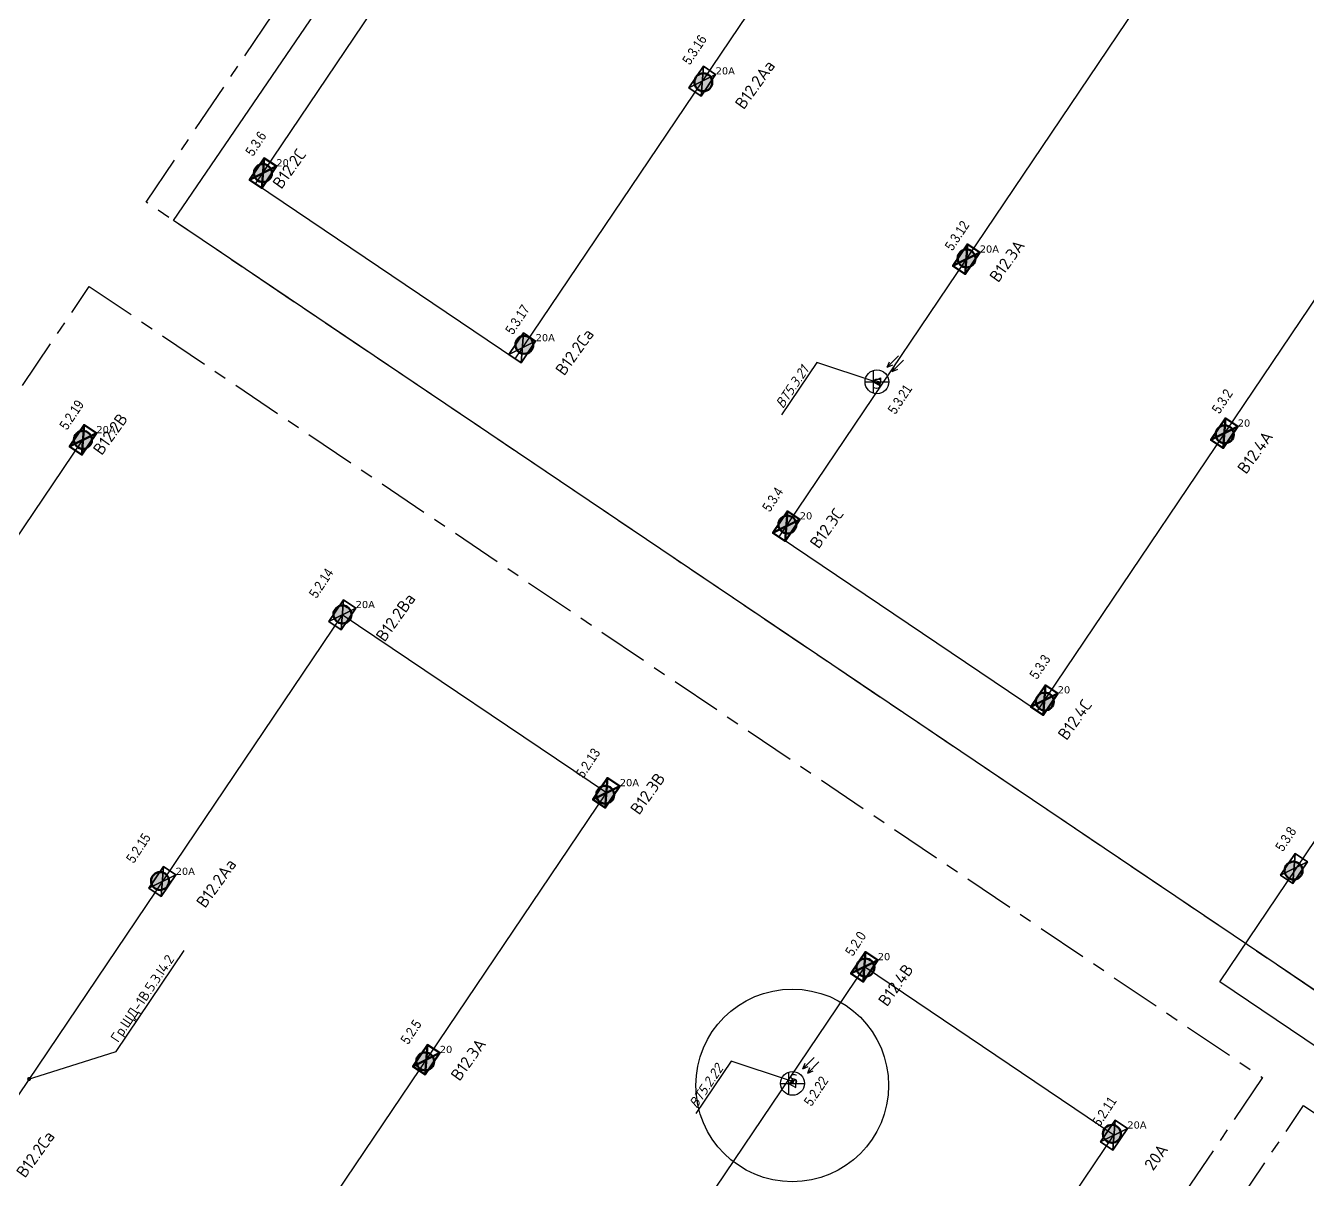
# Model space of a CAD drawing. Header units: millimetres. Extents: x -243740 to 150609, y -473655 to -165121.
# Drawn here: x 51997 to 84253, y -277976 to -248938 of the extents above; entities that cross this region are included whole.
import ezdxf
from ezdxf import colors
from ezdxf.entities.mleader import LeaderData, LeaderLine
from ezdxf.enums import TextEntityAlignment as Align
from ezdxf.math import Vec2, Vec3

# ---------------------------------------------------------------- set-up
doc = ezdxf.new("R2010")
doc.units = ezdxf.units.MM
doc.linetypes.add('Линия сетки', pattern=[22.225, 12.7, -3.175, 3.175, -3.175])
for name, color, linetype, lineweight in [('0_Авт.', 255, 'Continuous', 5), ('_освещение_dali', 3, 'Continuous', 50), ('DALLI', 6, 'TRAY', 30), ('Аварийное_овещение', 1, 'Continuous', 30), ('Светильники аварийные', 1, 'Continuous', 40)]:
    doc.layers.add(name, color=color, linetype=linetype, lineweight=lineweight)
doc.layers.add('_Гр.ЩД-1В.5.3.I4.2', color=6, linetype='Continuous')
doc.layers.add('_Гр.ЩД-1В.5.3.I4.3', color=6, linetype='Continuous')
doc.layers.add('сВЕтильники', color=7, linetype='Continuous', lineweight=40, true_color=0x600080)
doc.styles.add('ELine', font='txt.shx')
doc.styles.add('ISOCPEUR', font='isocpeur.ttf')
doc.styles.add('ISOCPEUR_1', font='isocpeur.ttf', dxfattribs={"height": 200})
doc.styles.get("Standard").update_dxf_attribs({"font": 'ARIALN.TTF'})
doc.styles.add('TableTextStyle', font='')
doc.styles.add('Шрифт - 200', font='', dxfattribs={"height": 200})
doc.styles.get('TableTextStyle').set_extended_font_data('VERDANA.TTF')
doc.styles.get('Шрифт - 200').set_extended_font_data('GOST Common', italic=True)
doc.linetypes.add('TRAY', pattern='A,12.119257,["_",ELine,S=4.5,R=90,X=0,Y=-1.555839],0.750382,["_",ELine,S=4.5,R=0,X=0,Y=-0.805849],1.314849,["_",ELine,S=4.5,R=0,X=0,Y=-0.805849],2.250029,["_",ELine,S=4.5,R=90,X=0,Y=-1.555839],13.565483', length=30)
doc.linetypes.add('Truba', pattern='A,3e-05,[4,MSH_7,S=1,R=0,X=0,Y=0],-3.022072', length=3.022102)
doc.linetypes.add('Проводка в лотке', pattern='A,7.5,[130,ltypeshp.shx,S=0.5,R=0,X=0,Y=0],1,[130,ltypeshp.shx,S=1,R=90,X=0,Y=-0.5],1,[130,ltypeshp.shx,S=0.5,R=0,X=0,Y=0],7.5', length=17)

# ---------------------------------------------------------------- blocks, each defined once
blk = doc.blocks.new('A$C0249faeb')
at = {"layer": 'DALLI', "color": 0, "linetype": 'Линия сетки', "lineweight": -3, "ltscale": 100}
for points in [[(-41895, 22211), (-58492, -2396), (-88015, 17518), (-71418, 42125)], [(-59923, -4517), (-76521, -29124), (-106044, -9211), (-89446, 15396)], [(-32903, -22743), (-49501, -47350), (-75483, -29824), (-58886, -5217)]]:
    blk.add_lwpolyline(points, close=True, dxfattribs=at)
blk = doc.blocks.new('A$C85fa3c5e')
at = {"layer": '0_Авт.', "color": 6, "lineweight": 25, "ltscale": 100}
for points in [[(5.42, 6.5), (2.59, 3.68), (3.15, 5.07)], [(5.42, 6.5), (2.59, 3.68), (3.98, 4.24)], [(6.66, 5.43), (3.83, 2.6), (4.39, 3.99)], [(6.66, 5.43), (3.83, 2.6), (5.22, 3.16)], [(-3, 0), (3, 0)], [(-0.97, 2.84), (-0.98, -2.84)], [(-0.98, 0), (0.85, 1), (0.85, -0.01)], [(-0.98, 0), (0.84, -1.02), (0.85, -0.01)]]:
    blk.add_lwpolyline(points, dxfattribs=at)
blk.add_circle((0, 0), 3, dxfattribs=at)
blk = doc.blocks.new('_Dot')
at = {"color": 0, "linetype": 'ByBlock', "lineweight": -2}
blk.add_line((-0.5, 0), (-1, 0), dxfattribs=at)
at = {"color": 0, "linetype": 'ByBlock', "const_width": 0.5}
blk.add_lwpolyline([(-0.25, 0, 1), (0.25, 0, 1)], format="xyb", close=True, dxfattribs=at)
blk = doc.blocks.new('26494_2_0')
mesh = blk.add_polyface()
corners = [(0.186, 0.329, -0.215), (0.186, -0.329), (0.186, -0.329, -0.215), (0.186, -0.329), (0.186, 0.329, -0.215), (0.186, 0.329), (0.186, -0.329, -0.215), (-0.186, -0.329), (-0.186, -0.329, -0.215), (-0.186, -0.329), (0.186, -0.329, -0.215), (0.186, -0.329), (-0.186, -0.329, -0.215), (-0.186, 0.329), (-0.186, 0.329, -0.215), (-0.186, 0.329), (-0.186, -0.329, -0.215), (-0.186, -0.329), (-0.186, 0.329, -0.215), (0.186, 0.329), (0.186, 0.329, -0.215), (0.186, 0.329), (-0.186, 0.329, -0.215), (-0.186, 0.329), (0.186, 0.329), (-0.186, -0.329), (0.186, -0.329), (-0.186, -0.329), (0.186, 0.329), (-0.186, 0.329), (-0.186, 0.329, -0.215), (0.186, -0.329, -0.215), (-0.186, -0.329, -0.215), (0.186, -0.329, -0.215), (-0.186, 0.329, -0.215), (0.186, 0.329, -0.215)]
mesh.append_faces([[corners[k] for k in face] for face in [(0, 1, 2), (3, 4, 5), (6, 7, 8), (9, 10, 11), (12, 13, 14), (15, 16, 17), (18, 19, 20), (21, 22, 23), (24, 25, 26), (27, 28, 29), (30, 31, 32), (33, 34, 35)]])
blk = doc.blocks.new('26549_2_0')
mesh = blk.add_polyface()
corners = [(0.186, 0.329, -0.215), (0.186, -0.329), (0.186, -0.329, -0.215), (0.186, -0.329), (0.186, 0.329, -0.215), (0.186, 0.329), (0.186, -0.329, -0.215), (-0.186, -0.329), (-0.186, -0.329, -0.215), (-0.186, -0.329), (0.186, -0.329, -0.215), (0.186, -0.329), (-0.186, -0.329, -0.215), (-0.186, 0.329), (-0.186, 0.329, -0.215), (-0.186, 0.329), (-0.186, -0.329, -0.215), (-0.186, -0.329), (-0.186, 0.329, -0.215), (0.186, 0.329), (0.186, 0.329, -0.215), (0.186, 0.329), (-0.186, 0.329, -0.215), (-0.186, 0.329), (0.186, 0.329), (-0.186, -0.329), (0.186, -0.329), (-0.186, -0.329), (0.186, 0.329), (-0.186, 0.329), (-0.186, 0.329, -0.215), (0.186, -0.329, -0.215), (-0.186, -0.329, -0.215), (0.186, -0.329, -0.215), (-0.186, 0.329, -0.215), (0.186, 0.329, -0.215)]
mesh.append_faces([[corners[k] for k in face] for face in [(0, 1, 2), (3, 4, 5), (6, 7, 8), (9, 10, 11), (12, 13, 14), (15, 16, 17), (18, 19, 20), (21, 22, 23), (24, 25, 26), (27, 28, 29), (30, 31, 32), (33, 34, 35)]])
blk = doc.blocks.new('dgdg')
at = {"layer": 'Аварийное_овещение', "lineweight": 40, "xscale": 1000, "yscale": 1000, "zscale": 1000, "rotation": 325.9999999999997}
for name, p in [('26494_2_0', (303664, 147102, 3151)), ('26494_2_0', (299134, 140387, 3151)), ('26494_2_0', (294605, 133671, 3151)), ('26494_2_0', (318555, 127287, 3151)), ('26494_2_0', (290075, 126956, 3151)), ('26549_2_0', (314026, 120572, 3151))]:
    blk.add_blockref(name, p, dxfattribs=at)
at = {"layer": 'сВЕтильники', "lineweight": 40, "xscale": 1000, "yscale": 1000, "zscale": 1000, "rotation": 325.9999999999997}
for name, p in [('26494_2_0', (292608, 144789, 3151)), ('26549_2_0', (310311, 142618, 3151)), ('26549_2_0', (288079, 138073, 3151)), ('26494_2_0', (316803, 138239, 3151)), ('26494_2_0', (305781, 135903, 3151)), ('26494_2_0', (312274, 131524, 3151)), ('26549_2_0', (301252, 129188, 3151)), ('26494_2_0', (307744, 124809, 3151)), ('26494_2_0', (296722, 122473, 3151))]:
    blk.add_blockref(name, p, dxfattribs=at)
at = {"layer": 'Аварийное_овещение', "style": 'ISOCPEUR_1'}
blk.add_text('20А', height=300, rotation=54.2972, dxfattribs=at).set_placement((315009, 119659))
at = {"layer": 'сВЕтильники', "style": 'ISOCPEUR_1'}
for s, p in [('В12.2С', (293072, 144364, 21000)), ('В12.3А', (311113, 142012, 21000)), ('В12.2В', (288553, 137665, 21000)), ('В12.4А', (317352, 137189, 21000)), ('В12.3С', (306594, 135312, 21000)), ('В12.4С', (312833, 130490, 21000)), ('В12.3В', (302075, 128613, 21000)), ('В12.4В', (308314, 123790, 21000)), ('В12.3А', (297556, 121913, 21000))]:
    blk.add_text(s, height=300, rotation=54.2972, dxfattribs=at).set_placement(p)
at = {"layer": 'Светильники аварийные', "style": 'ISOCPEUR_1'}
for s, p in [('В12.2Аа', (304709, 146367)), ('В12.2Са', (300190, 139667)), ('В12.2Ва', (295671, 132968)), ('В12.2Аа', (291152, 126268)), ('В12.2Са', (286621, 119476))]:
    blk.add_text(s, height=300, rotation=54.2972, dxfattribs=at).set_placement(p)
blk = doc.blocks.new('A$Cab2378fa')
at = {"lineweight": 25}
h = blk.add_hatch(color=0, dxfattribs=at)
h.paths.add_polyline_path([(162, -157, 0.442338), (148, 178), (0, 0)])
h.paths.add_polyline_path([(-142, -170), (0, 0), (-163, 158, 0.430096)])
at = {"lineweight": 25, "true_color": 0xfff5f5}
h = blk.add_hatch(color=7, dxfattribs=at)
h.dxf.hatch_style = 1
h.paths.add_polyline_path([(0, 0), (-142, -170, 0.174923), (3, -222, 0.197808), (162, -157)])
h.paths.add_polyline_path([(-163, 158), (0, 0), (148, 178, 0.175398), (3, 230, 0.209014)])
blk.add_circle((3, 4), 226)

msp = doc.modelspace()

# ---------------------------------------------------------------- linework, layer by layer
at = {"layer": '_Гр.ЩД-1В.5.3.I4.2', "ltscale": 100}
msp.add_lwpolyline([(110553, -307179), (104099, -302825), (93081, -319123), (64061, -299585), (79386, -276865), (73104, -272628), (59516, -292774), (53023, -288395), (66612, -268249), (59965, -263766), (46376, -283912), (39850, -279510), (53439, -259364)], dxfattribs=at)
at = {"layer": '_Гр.ЩД-1В.5.3.I4.3', "ltscale": 100}
msp.add_lwpolyline([(110553, -307179), (104631, -303184), (111564, -292911), (82047, -273002), (97726, -249758), (91406, -245495), (77450, -266185), (70958, -261806), (84913, -241116), (78266, -236633), (64311, -257323), (57785, -252921), (71740, -232231)], dxfattribs=at)
at = {"layer": 'Defpoints', "color": 3, "ltscale": 100}
msp.add_lwpolyline([(55714, -253842), (72424, -229370), (101618, -249062), (84908, -273533)], close=True, dxfattribs=at)
msp.add_circle((71289, -275612, 11785), 2425, dxfattribs=at)

# ---------------------------------------------------------------- block references
at = {"layer": '0_Авт.', "color": 3, "linetype": 'Проводка в лотке', "ltscale": 100, "xscale": 100, "yscale": 100, "zscale": 100}
for p in [(73422, -257903), (71296, -275560, 11785)]:
    msp.add_blockref('A$C85fa3c5e', p, dxfattribs=at)
at = {"layer": '_освещение_dali', "color": 1, "ltscale": 100}
for p in [(69049, -250367), (75672, -254801), (64544, -256976), (53436, -259368), (59967, -263762), (66578, -268299), (83903, -270210), (55378, -270472), (79332, -276835)]:
    msp.add_blockref('A$Cab2378fa', p, dxfattribs=at)
at = {"layer": '_освещение_dali', "color": 5, "ltscale": 100}
for p in [(57965, -252653), (82171, -259229), (71164, -261501), (77643, -265952), (73127, -272650), (62049, -275012)]:
    msp.add_blockref('A$Cab2378fa', p, dxfattribs=at)
at = {"layer": 'Defpoints', "color": 3, "ltscale": 100}
msp.add_blockref('A$C0249faeb', (143045, -270898), dxfattribs=at)
at = {"layer": 'Defpoints', "linetype": 'Truba'}
msp.add_blockref('dgdg', (-234640, -397437), dxfattribs=at)

# ---------------------------------------------------------------- texts
at = {"layer": '_Гр.ЩД-1В.5.3.I4.2', "ltscale": 100}
for s, p in [('5.2.19', (53320, -258844)), ('5.2.14', (59600, -263080)), ('5.2.13', (66314, -267609)), ('5.2.15', (55000, -269748)), ('5.2.0', (73050, -272153)), ('5.2.5', (61861, -274375)), ('5.2.22', (72055, -275866)), ('5.2.11', (79310, -276375))]:
    msp.add_text(s, height=250, rotation=56.5225, dxfattribs=at).set_placement(p, align=Align.BOTTOM_CENTER)
at = {"layer": '_Гр.ЩД-1В.5.3.I4.3', "ltscale": 100}
for s, p in [('5.3.16', (68995, -249654)), ('5.3.6', (57957, -252019)), ('5.3.12', (75602, -254333)), ('5.3.17', (64540, -256445)), ('5.3.21', (74165, -258450)), ('5.3.2', (82277, -258503)), ('5.3.4', (70963, -260974)), ('5.3.3', (77689, -265187)), ('5.3.8', (83875, -269519))]:
    msp.add_text(s, height=250, rotation=56.5225, dxfattribs=at).set_placement(p, align=Align.BOTTOM_CENTER)
at = {"layer": '_освещение_dali', "color": 254, "true_color": 0xc2d3e4, "style": 'TableTextStyle'}
for s, height, p in [('20А', 180, (69362, -250167, 3151)), ('20', 180, (58306, -252480, 3151)), ('20А', 180, (76009, -254651, 3151)), ('20А', 180, (64832, -256882, 3151)), ('S', 250, (73314, -258075)), ('20', 180, (82501, -259030, 3151)), ('20', 180, (71479, -261366, 3151)), ('20', 180, (77971, -265745, 3151))]:
    msp.add_text(s, height=height, dxfattribs=at).set_placement(p)
at = {"layer": '_освещение_dali', "color": 254, "true_color": 0xb5d3e5, "style": 'TableTextStyle'}
for s, height, p in [('20А', 180, (53777, -259196, 3151)), ('20А', 180, (60303, -263598, 3151)), ('20А', 180, (66950, -268081, 3151)), ('20А', 180, (55773, -270313, 3151)), ('20', 180, (73442, -272460, 3151)), ('20', 180, (62420, -274796, 3151)), ('S', 250, (71216, -275580, 11785)), ('20А', 180, (79723, -276697, 3151))]:
    msp.add_text(s, height=height, dxfattribs=at).set_placement(p)

# ---------------------------------------------------------------- leaders
at = {"layer": '_Гр.ЩД-1В.5.3.I4.2', "ltscale": 100}
ml = msp.add_multileader_mtext('Standard', dxfattribs=at)
ml.set_content('Гр.ЩД-1В.5.3.I4.2', color=256, style='ISOCPEUR')
ml.set_leader_properties()
ml.set_arrow_properties(name='DOT')
ml.build(insert=Vec2(0, 0))
ml.multileader.update_dxf_attribs({"has_dogleg": 0, "text_left_attachment_type": 6, "text_right_attachment_type": 6, "arrow_head_size": 100})
ctx = ml.context
ctx.base_point, ctx.char_height, ctx.arrow_head_size, ctx.landing_gap_size, ctx.plane_origin, ctx.plane_x_axis, ctx.plane_y_axis = Vec3(54274, -274758), 250, 100, 200, Vec3(-4432, -133303), Vec3(0.559193, 0.829038), Vec3(-0.829038, 0.559193)
ctx.left_attachment, ctx.right_attachment = 6, 6
notes = []
notes.append((ctx, [(0, (1, 1, 0), (54270, -274765), (0.559193, 0.829038), 8, [(1, [(52084, -275450)], 0, [])])]))
ctx.mtext.insert, ctx.mtext.text_direction, ctx.mtext.rotation, ctx.mtext.flow_direction = Vec3(54117, -274411), Vec3(0.559193, 0.829038), 0.977384, 5
at = {"layer": '_освещение_dali'}
ml = msp.add_multileader_mtext('Standard', dxfattribs=at)
ml.set_content('{\\fISOCPEUR|b0|i1|c204|p34;ВТ5.3.21}', color=256, style='Шрифт - 200')
ml.set_leader_properties()
ml.set_arrow_properties(name='DOT')
ml.build(insert=Vec2(0, 0))
ml.multileader.update_dxf_attribs({"has_dogleg": 0, "text_left_attachment_type": 6, "text_right_attachment_type": 6, "arrow_head_size": 100})
ctx = ml.context
ctx.base_point, ctx.char_height, ctx.arrow_head_size, ctx.landing_gap_size, ctx.plane_origin, ctx.plane_x_axis, ctx.plane_y_axis = Vec3(70985, -258787), 250, 100, 200, Vec3(12265, -116668), Vec3(0.559193, 0.829038), Vec3(-0.829038, 0.559193)
ctx.left_attachment, ctx.right_attachment = 6, 6
notes.append((ctx, [(1, (1, 1, 0), (71913, -257412), (-0.559193, -0.829038), 8, [(1, [(73442, -257928)], 0, [])])]))
ctx.mtext.insert, ctx.mtext.text_direction, ctx.mtext.rotation, ctx.mtext.flow_direction = Vec3(70848, -258454), Vec3(0.559193, 0.829038), 0.977384, 5
ml = msp.add_multileader_mtext('Standard', dxfattribs=at)
ml.set_content('{\\fISOCPEUR|b0|i1|c204|p34;ВТ5.2.22}', color=256, style='Шрифт - 200')
ml.set_leader_properties()
ml.set_arrow_properties(name='DOT')
ml.build(insert=Vec2(0, 0))
ml.multileader.update_dxf_attribs({"has_dogleg": 0, "text_left_attachment_type": 6, "text_right_attachment_type": 6, "arrow_head_size": 100})
ctx = ml.context
ctx.base_point, ctx.char_height, ctx.arrow_head_size, ctx.landing_gap_size, ctx.plane_origin, ctx.plane_x_axis, ctx.plane_y_axis = Vec3(68810, -276403, 11785), 250, 100, 200, Vec3(10113, -134250, 11785), Vec3(0.559193, 0.829038), Vec3(-0.829038, 0.559193)
ctx.left_attachment, ctx.right_attachment = 6, 6
notes.append((ctx, [(1, (1, 1, 0), (69760, -274994, 11785), (-0.559193, -0.829038), 8, [(1, [(71289, -275510, 11785)], 0, [])])]))
ctx.mtext.insert, ctx.mtext.text_direction, ctx.mtext.rotation, ctx.mtext.flow_direction = Vec3(68673, -276069, 11785), Vec3(0.559193, 0.829038), 0.977384, 5
for ctx, leaders in notes:
    for number, flags, end, landing, length, lines in leaders:
        leader = LeaderData()
        leader.index, (leader.has_last_leader_line, leader.has_dogleg_vector, leader.attachment_direction) = number, flags
        leader.last_leader_point, leader.dogleg_vector, leader.dogleg_length = Vec3(end), Vec3(landing), length
        for number, points, colour, breaks in lines:
            line = LeaderLine()
            line.index, line.vertices, line.color, line.breaks = number, Vec3.list(points), colors.encode_raw_color(colour), breaks
            leader.lines.append(line)
        ctx.leaders.append(leader)

doc.saveas('drawing.dxf')
